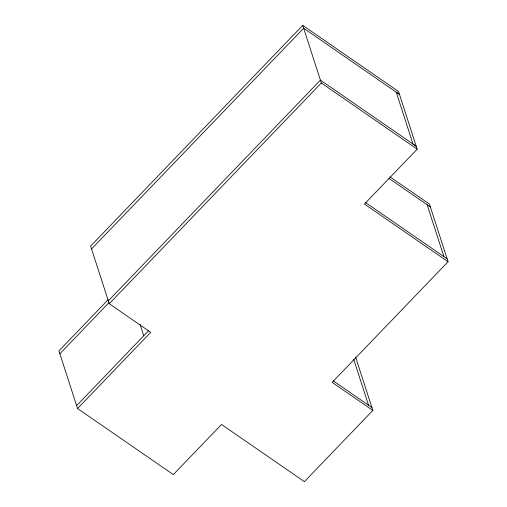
<?xml version="1.0" encoding="UTF-8"?>
<svg xmlns="http://www.w3.org/2000/svg" width="507" height="507" viewBox="0 0 507 507"><rect width="100%" height="100%" fill="white"/><g stroke="black" fill="none" stroke-linecap="round" stroke-linejoin="round"><path stroke-width="0.76" d="M372.829 410.423L332.161 382.36L448.068 261.732L364.451 204.042L417.172 149.172L398.559 91.533L302.73 25.35L90.633 246.091L109.252 303.725L150.737 332.351L77.552 408.528L173.331 474.609L221.515 424.467L304.39 481.65L372.829 410.423L355.629 357.162M91.564 248.962L303.661 28.221L399.484 94.41L396.252 92.179L413.009 144.064L416.247 146.295L320.418 80.112L108.321 300.854M108.092 299.732L58.932 350.888L77.552 408.528M59.864 353.766L109.018 302.603M109.252 303.725L321.343 82.983L302.73 25.35M76.62 405.651L148.659 330.634M321.343 82.983L417.172 149.172M389.908 176.816L429.448 204.099L448.068 261.732M388.894 178.35L430.38 206.97M365.465 202.508L447.136 258.862M333.175 380.827L371.904 407.546M427.148 204.746L443.904 256.631M353.709 359.343L368.526 405.213M140.097 324.467L143.741 335.742"/></g></svg>
